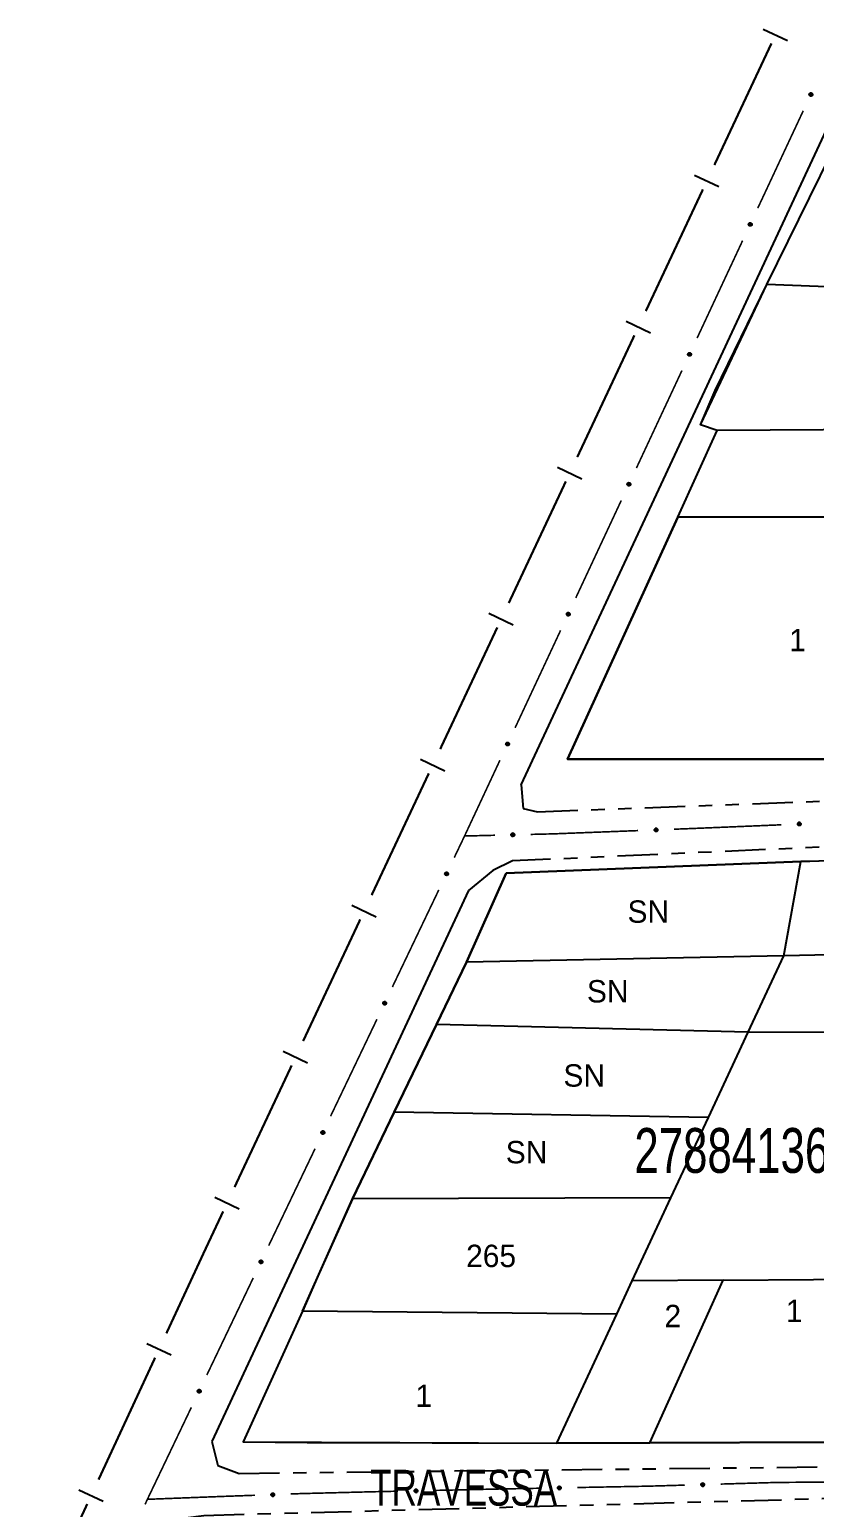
# Model space of a CAD drawing. Extents: x 203665 to 205970, y 4870865 to 4873745.
# Drawn here: x 203729.8 to 203817.4, y 4872391.9 to 4872556.8 of the extents above; entities that cross this region are included whole.
import ezdxf
from ezdxf.enums import TextEntityAlignment as Align

# ---------------------------------------------------------------- set-up
doc = ezdxf.new("R2010")
doc.units = 0
doc.header["$LTSCALE"] = 1.5
doc.header["$MEASUREMENT"] = 0
doc.linetypes.add('TRACO_25', pattern=[8, 3, -1, 1, -1, 1, -1])
for name, color, linetype in [('CD_MALHA_LOTES', 7, 'CONTINUOUS'), ('CD_TXT_QUADRA', 7, 'CONTINUOUS'), ('LM-LIM-SETORES-BAIRROS', 250, 'CONTINUOUS'), ('RU-QUADRA', 210, 'CONTINUOUS'), ('SV-EIXO-RUA-N-PAV', 6, 'CONTINUOUS'), ('SV-EIXO-RUA-PAV', 20, 'CONTINUOUS'), ('SV-RUA-NAO-PAV', 7, 'CONTINUOUS'), ('SV-RUA-PAVIM', 7, 'CONTINUOUS'), ('SV-TXT-RUA-N-PAV', 7, 'CONTINUOUS'), ('Th_NmrPort', 1, 'CONTINUOUS')]:
    doc.layers.add(name, color=color, linetype=linetype)
doc.styles.add('ARIAL', font='ARIAL.SHX')

msp = doc.modelspace()

# ---------------------------------------------------------------- linework, layer by layer
at = {"layer": 'CD_MALHA_LOTES', "linetype": 'Continuous', "flags": 128}
for points in [[(203812.045096, 4872528.389254), (203823.97413, 4872552.617411)], [(203806.511563, 4872512.077664), (203804.651938, 4872512.732752), (203806.259857, 4872516.558221), (203812.045096, 4872528.389254)], [(203842.628283, 4872527.168431), (203812.045096, 4872528.389254)], [(203802.108208, 4872502.419355), (203806.511563, 4872512.077664)], [(203830.150558, 4872512.236077), (203806.511563, 4872512.077664)], [(203802.108208, 4872502.419355), (203789.796271, 4872475.41438)], [(203831.754259, 4872502.404783), (203802.108208, 4872502.419355)], [(203789.796271, 4872475.41438), (203824.29497, 4872475.412036)], [(203782.94142, 4872462.683311), (203815.833509, 4872463.971364)], [(203813.93371, 4872453.470095), (203815.833509, 4872463.971364)], [(203815.833509, 4872463.971364), (203825.939068, 4872464.34059)], [(203778.535398, 4872452.752414), (203782.94142, 4872462.683311)], [(203813.93371, 4872453.470095), (203778.535398, 4872452.752414)], [(203809.95654, 4872444.932082), (203813.93371, 4872453.470095)], [(203826.093129, 4872453.719299), (203813.93371, 4872453.470095)], [(203775.17345, 4872445.787613), (203778.535398, 4872452.752414)], [(203770.446771, 4872435.995564), (203775.17345, 4872445.787613)], [(203809.95654, 4872444.932082), (203775.17345, 4872445.787613)], [(203805.531401, 4872435.432392), (203809.95654, 4872444.932082)], [(203839.807577, 4872444.882937), (203809.95654, 4872444.932082)], [(203765.786022, 4872426.340096), (203770.446771, 4872435.995564)], [(203805.531401, 4872435.432392), (203770.446771, 4872435.995564)], [(203801.342831, 4872426.440554), (203805.531401, 4872435.432392)], [(203760.2147, 4872413.805115), (203765.786022, 4872426.340096)], [(203801.342831, 4872426.440554), (203765.786022, 4872426.340096)], [(203797.028742, 4872417.179258), (203801.342831, 4872426.440554)], [(203795.302728, 4872413.473929), (203797.028742, 4872417.179258)], [(203807.157278, 4872417.255775), (203797.028742, 4872417.179258)], [(203798.986166, 4872399.115522), (203807.157278, 4872417.255775)], [(203807.157278, 4872417.255775), (203827.315856, 4872417.408065)], [(203760.2147, 4872413.805115), (203753.589475, 4872399.210725)], [(203795.302728, 4872413.473929), (203760.2147, 4872413.805115)], [(203788.595552, 4872399.07526), (203795.302728, 4872413.473929)], [(203753.589475, 4872399.210725), (203788.595552, 4872399.07526)], [(203798.986166, 4872399.115522), (203788.595552, 4872399.07526)], [(203819.034291, 4872399.193206), (203798.986166, 4872399.115522)]]:
    msp.add_lwpolyline(points, dxfattribs=at)
at = {"layer": 'LM-LIM-SETORES-BAIRROS'}
for points in [[(203814.340724, 4872555.552459), (203811.625085, 4872556.827335)], [(203806.691472, 4872539.258628), (203803.975834, 4872540.533503)], [(203799.042221, 4872522.964796), (203796.326582, 4872524.239672)], [(203791.392969, 4872506.670965), (203788.67733, 4872507.94584)], [(203783.743717, 4872490.377133), (203781.028079, 4872491.652008)], [(203776.094466, 4872474.083301), (203773.378827, 4872475.358177)], [(203768.445214, 4872457.78947), (203765.729575, 4872459.064345)], [(203760.795962, 4872441.495638), (203758.080324, 4872442.770513)], [(203753.146711, 4872425.201807), (203750.431072, 4872426.476682)], [(203745.550871, 4872408.890719), (203742.829356, 4872410.153001)], [(203737.977181, 4872392.561628), (203735.255666, 4872393.823909)]]:
    msp.add_lwpolyline(points, dxfattribs=at)
at = {"layer": 'LM-LIM-SETORES-BAIRROS', "const_width": 0.25}
for points in [[(203806.18357, 4872541.706491), (203812.557946, 4872555.284684)], [(203798.534318, 4872525.41266), (203804.908695, 4872538.990853)], [(203790.885067, 4872509.118828), (203797.259443, 4872522.697021)], [(203783.235815, 4872492.824996), (203789.610191, 4872506.403189)], [(203775.586563, 4872476.531165), (203781.96094, 4872490.109358)], [(203767.937312, 4872460.237333), (203774.311688, 4872473.815526)], [(203760.28806, 4872443.943502), (203766.662436, 4872457.521695)], [(203752.638808, 4872427.64967), (203759.013185, 4872441.227863)], [(203749.249239, 4872420.429477), (203751.363933, 4872424.934031)], [(203745.031635, 4872411.336203), (203749.239241, 4872420.40792)], [(203749.239241, 4872420.40792), (203749.249239, 4872420.429477)], [(203737.457945, 4872395.007112), (203743.769353, 4872408.614688)], [(203729.884255, 4872378.678021), (203736.195663, 4872392.285597)]]:
    msp.add_lwpolyline(points, dxfattribs=at)
at = {"layer": 'RU-QUADRA', "linetype": 'Continuous', "flags": 128}
msp.add_lwpolyline([(203824.29497, 4872475.412036), (203789.796271, 4872475.41438), (203802.108208, 4872502.419355), (203806.511563, 4872512.077664), (203804.651938, 4872512.732752), (203812.045096, 4872528.389254), (203823.97413, 4872552.617411)], dxfattribs=at)
msp.add_lwpolyline([(203782.94142, 4872462.683311), (203778.535398, 4872452.752414), (203775.17345, 4872445.787613), (203770.446771, 4872435.995564), (203765.786022, 4872426.340096), (203761.945509, 4872417.699281), (203760.2147, 4872413.805115), (203753.589475, 4872399.210725), (203760.750419, 4872399.142388), (203788.595552, 4872399.07526), (203798.986166, 4872399.115522), (203819.034291, 4872399.193206), (203827.315856, 4872417.408065), (203834.155207, 4872430.895296), (203839.807577, 4872444.882937), (203843.939283, 4872453.970405), (203848.758069, 4872464.569067), (203815.833509, 4872463.971364)], close=True, dxfattribs=at)
at = {"layer": 'SV-EIXO-RUA-N-PAV', "const_width": 0.18}
for points in [[(203813.665755, 4872468.083243), (203804.673612, 4872467.707264)], [(203778.688653, 4872466.842104), (203778.307598, 4872466.832926)], [(203781.687782, 4872466.914373), (203778.688653, 4872466.842104)], [(203788.239752, 4872467.072255), (203785.686621, 4872467.010733)], [(203788.685551, 4872467.089398), (203788.239752, 4872467.072255)], [(203797.678901, 4872467.435298), (203788.685551, 4872467.089398)], [(203803.796137, 4872467.670577), (203801.675946, 4872467.589031)], [(203804.673612, 4872467.707264), (203803.796137, 4872467.670577)], [(203768.09533, 4872393.65503), (203770.89459, 4872393.715665)], [(203774.893652, 4872393.802288), (203781.89201, 4872393.95388)], [(203781.89201, 4872393.95388), (203782.41799, 4872393.965268)], [(203782.41799, 4872393.965268), (203786.89108, 4872394.050202)], [(203790.89036, 4872394.126139), (203797.889098, 4872394.259028)], [(203797.889098, 4872394.259028), (203798.757197, 4872394.275506)], [(203798.757197, 4872394.275506), (203802.887207, 4872394.395218)], [(203806.885528, 4872394.511112), (203812.883009, 4872394.684954)], [(203812.883009, 4872394.684954), (203813.028151, 4872394.689157)], [(203813.028151, 4872394.689157), (203818.882725, 4872394.740294)], [(203742.909815, 4872392.809632), (203750.903903, 4872393.117122)], [(203750.903903, 4872393.117122), (203751.445884, 4872393.137967)], [(203751.445884, 4872393.137967), (203754.901246, 4872393.26286)], [(203758.898636, 4872393.407345), (203759.897983, 4872393.443467)], [(203759.897983, 4872393.443467), (203760.029138, 4872393.448205)], [(203760.029138, 4872393.448205), (203767.895312, 4872393.649905)], [(203767.895312, 4872393.649905), (203768.09533, 4872393.65503)]]:
    msp.add_lwpolyline(points, dxfattribs=at)
at = {"layer": 'SV-EIXO-RUA-N-PAV'}
for points in [[(203815.812163, 4872468.062812), (203815.779567, 4872468.026349), (203815.744097, 4872468.001675), (203815.70859, 4872467.989611), (203815.674434, 4872467.987132), (203815.639205, 4872467.988532), (203815.603998, 4872467.997779), (203815.567195, 4872468.016698), (203815.530388, 4872468.049139), (203815.507501, 4872468.087136), (203815.493811, 4872468.121314), (203815.489175, 4872468.156781), (203815.491108, 4872468.190982), (203815.501923, 4872468.227235), (203815.52146, 4872468.264344), (203815.554976, 4872468.300566), (203815.589916, 4872468.324516), (203815.624566, 4872468.335283), (203815.660252, 4872468.339718), (203815.696201, 4872468.337858), (203815.730709, 4872468.328581), (203815.768036, 4872468.308843), (203815.803349, 4872468.275289), (203815.827634, 4872468.240714), (203815.838885, 4872468.206224), (203815.84246, 4872468.170992), (203815.841486, 4872468.135641), (203815.833664, 4872468.099863), (203815.812163, 4872468.062812)], [(203783.833492, 4872466.855966), (203783.800257, 4872466.820085), (203783.764356, 4872466.796043), (203783.728641, 4872466.784609), (203783.694446, 4872466.782735), (203783.659247, 4872466.784757), (203783.624209, 4872466.794626), (203783.587747, 4872466.814194), (203783.55152, 4872466.84728), (203783.529308, 4872466.885676), (203783.516226, 4872466.920091), (203783.512218, 4872466.955635), (203783.514756, 4872466.989796), (203783.526211, 4872467.025853), (203783.546401, 4872467.06261), (203783.580553, 4872467.098233), (203783.615911, 4872467.121561), (203783.650747, 4872467.131713), (203783.686505, 4872467.135516), (203783.722416, 4872467.13302), (203783.756754, 4872467.123134), (203783.793726, 4872467.102739), (203783.828439, 4872467.068566), (203783.852109, 4872467.033566), (203783.862748, 4872466.998882), (203783.865699, 4872466.963593), (203783.8641, 4872466.928264), (203783.855646, 4872466.89263), (203783.833492, 4872466.855966)], [(203799.825229, 4872467.407688), (203799.792512, 4872467.371333), (203799.756959, 4872467.346779), (203799.721412, 4872467.334834), (203799.687248, 4872467.332469), (203799.652023, 4872467.333986), (203799.616847, 4872467.343351), (203799.580108, 4872467.362393), (203799.54341, 4872467.394957), (203799.52065, 4872467.43303), (203799.507074, 4872467.467254), (203799.502557, 4872467.502736), (203799.504605, 4872467.53693), (203799.515541, 4872467.573147), (203799.535201, 4872467.61019), (203799.568839, 4872467.6463), (203799.603858, 4872467.670133), (203799.638545, 4872467.680784), (203799.674245, 4872467.6851), (203799.710188, 4872467.68312), (203799.744664, 4872467.673728), (203799.781925, 4872467.653865), (203799.817125, 4872467.620193), (203799.841295, 4872467.585536), (203799.85243, 4872467.551009), (203799.855887, 4872467.515766), (203799.854795, 4872467.480418), (203799.846853, 4872467.444666), (203799.825229, 4872467.407688)], [(203772.74809, 4872393.86592), (203772.781412, 4872393.90172), (203772.817372, 4872393.925674), (203772.853115, 4872393.937021), (203772.887314, 4872393.938812), (203772.922508, 4872393.936703), (203772.957522, 4872393.926749), (203772.993936, 4872393.907093), (203773.030083, 4872393.873918), (203773.052201, 4872393.835468), (203773.0652, 4872393.801022), (203773.069121, 4872393.765468), (203773.0665, 4872393.731314), (203773.054957, 4872393.695285), (203773.034677, 4872393.658577), (203773.000439, 4872393.623038), (203772.965024, 4872393.599795), (203772.930164, 4872393.589728), (203772.894396, 4872393.586012), (203772.858491, 4872393.588596), (203772.824178, 4872393.598565), (203772.787255, 4872393.61905), (203772.752625, 4872393.653308), (203772.729041, 4872393.688366), (203772.718486, 4872393.723075), (203772.715621, 4872393.758371), (203772.717307, 4872393.793696), (203772.725848, 4872393.829309), (203772.74809, 4872393.86592)], [(203788.744976, 4872394.195503), (203788.778394, 4872394.231214), (203788.814417, 4872394.255072), (203788.85019, 4872394.266323), (203788.884394, 4872394.268023), (203788.919582, 4872394.265821), (203788.954569, 4872394.255773), (203788.990931, 4872394.23602), (203789.026989, 4872394.202748), (203789.049004, 4872394.164239), (203789.061911, 4872394.129758), (203789.065737, 4872394.094194), (203789.063024, 4872394.060047), (203789.051386, 4872394.024049), (203789.031008, 4872393.987396), (203788.996675, 4872393.951948), (203788.961198, 4872393.9288), (203788.926311, 4872393.918826), (203788.890533, 4872393.915206), (203788.854636, 4872393.917885), (203788.820349, 4872393.927946), (203788.783481, 4872393.94853), (203788.748943, 4872393.98288), (203788.725452, 4872394.018001), (203788.71499, 4872394.052738), (203788.71222, 4872394.088042), (203788.714, 4872394.123362), (203788.722635, 4872394.158953), (203788.744976, 4872394.195503)], [(203804.739558, 4872394.559036), (203804.772617, 4872394.595079), (203804.808401, 4872394.619296), (203804.844059, 4872394.630904), (203804.878245, 4872394.632946), (203804.913453, 4872394.631095), (203804.948539, 4872394.621397), (203804.985096, 4872394.602008), (203805.021485, 4872394.569099), (203805.043883, 4872394.530812), (203805.057134, 4872394.496461), (203805.061315, 4872394.460938), (203805.058944, 4872394.426764), (203805.047666, 4872394.390653), (203805.027655, 4872394.353797), (203804.993678, 4872394.318008), (203804.958434, 4872394.294507), (203804.923649, 4872394.284185), (203804.887909, 4872394.280207), (203804.851986, 4872394.282528), (203804.8176, 4872394.292245), (203804.780529, 4872394.31246), (203804.745649, 4872394.346464), (203804.721809, 4872394.381347), (203804.711001, 4872394.415979), (203804.707877, 4872394.451253), (203804.709304, 4872394.486589), (203804.717584, 4872394.522264), (203804.739558, 4872394.559036)], [(203756.752378, 4872393.439922), (203756.785179, 4872393.4762), (203756.820788, 4872393.500672), (203756.856363, 4872393.512535), (203756.890532, 4872393.514821), (203756.925753, 4872393.513222), (203756.960907, 4872393.503776), (203756.997602, 4872393.484649), (203757.034225, 4872393.452), (203757.056897, 4872393.413874), (203757.070393, 4872393.379619), (203757.074828, 4872393.344126), (203757.072702, 4872393.309937), (203757.061682, 4872393.273746), (203757.041936, 4872393.236748), (203757.008215, 4872393.200717), (203756.97314, 4872393.176964), (203756.938429, 4872393.166394), (203756.902719, 4872393.162161), (203756.866781, 4872393.164224), (203756.832326, 4872393.173696), (203756.795111, 4872393.193645), (203756.759989, 4872393.227398), (203756.7359, 4872393.26211), (203756.724844, 4872393.296664), (203756.721469, 4872393.331915), (203756.722643, 4872393.36726), (203756.730667, 4872393.402993), (203756.752378, 4872393.439922)]]:
    msp.add_lwpolyline(points, close=True, dxfattribs=at)
for points in [[(203815.838885, 4872468.206224), (203815.489175, 4872468.156781)], [(203815.827634, 4872468.240714), (203815.491108, 4872468.190982)], [(203815.82976, 4872468.224092), (203815.493136, 4872468.174509)], [(203815.838059, 4872468.188931), (203815.493141, 4872468.141732)], [(203815.84246, 4872468.170992), (203815.493811, 4872468.121314)], [(203815.813281, 4872468.258912), (203815.501197, 4872468.210354)], [(203815.803349, 4872468.275289), (203815.501923, 4872468.227235)], [(203815.838234, 4872468.152064), (203815.5057, 4872468.102651)], [(203815.841486, 4872468.135641), (203815.507501, 4872468.087136)], [(203815.78192, 4872468.290378), (203815.514712, 4872468.246428)], [(203815.768036, 4872468.308843), (203815.52146, 4872468.264344)], [(203815.832843, 4872468.117695), (203815.523542, 4872468.067889)], [(203815.833664, 4872468.099863), (203815.530388, 4872468.049139)], [(203815.74397, 4872468.316105), (203815.54595, 4872468.283243)], [(203815.821998, 4872468.083099), (203815.552234, 4872468.034945)], [(203815.730709, 4872468.328581), (203815.554976, 4872468.300566)], [(203815.812163, 4872468.062812), (203815.567195, 4872468.016698)], [(203815.709145, 4872468.332403), (203815.578836, 4872468.313298)], [(203815.696201, 4872468.337858), (203815.589916, 4872468.324516)], [(203815.793601, 4872468.043672), (203815.592968, 4872468.007969)], [(203815.779567, 4872468.026349), (203815.603998, 4872467.997779)], [(203815.759408, 4872468.012196), (203815.630405, 4872467.994511)], [(203783.862748, 4872466.998882), (203783.512218, 4872466.955635)], [(203783.852109, 4872467.033566), (203783.514756, 4872466.989796)], [(203783.861616, 4872466.981606), (203783.515917, 4872466.940518)], [(203783.865699, 4872466.963593), (203783.516226, 4872466.920091)], [(203783.853941, 4872467.016909), (203783.516492, 4872466.97329)], [(203783.838081, 4872467.052015), (203783.525186, 4872467.008987)], [(203783.828439, 4872467.068566), (203783.526211, 4872467.025853)], [(203783.861139, 4872466.944742), (203783.527783, 4872466.901221)], [(203783.8641, 4872466.928264), (203783.529308, 4872466.885676)], [(203783.807281, 4872467.084031), (203783.539337, 4872467.044816)], [(203783.85514, 4872466.910474), (203783.545007, 4872466.866148)], [(203783.793726, 4872467.102739), (203783.546401, 4872467.06261)], [(203783.855646, 4872466.89263), (203783.55152, 4872466.84728)], [(203783.769792, 4872467.110426), (203783.571221, 4872467.081072)], [(203783.843685, 4872466.876075), (203783.573111, 4872466.832702)], [(203783.756754, 4872467.123134), (203783.580553, 4872467.098233)], [(203783.833492, 4872466.855966), (203783.587747, 4872466.814194)], [(203783.735262, 4872467.127337), (203783.604634, 4872467.110541)], [(203783.814595, 4872466.837157), (203783.613361, 4872466.805009)], [(203783.722416, 4872467.13302), (203783.615911, 4872467.121561)], [(203783.800257, 4872466.820085), (203783.624209, 4872466.794626)], [(203783.779851, 4872466.806291), (203783.650554, 4872466.790891)], [(203783.764356, 4872466.796043), (203783.659247, 4872466.784757)], [(203799.85243, 4872467.551009), (203799.502557, 4872467.502736)], [(203799.841295, 4872467.585536), (203799.504605, 4872467.53693)], [(203799.851546, 4872467.533719), (203799.506472, 4872467.487674)], [(203799.843365, 4872467.568908), (203799.506577, 4872467.520451)], [(203799.855887, 4872467.515766), (203799.507074, 4872467.467254)], [(203799.827003, 4872467.603782), (203799.514758, 4872467.556269)], [(203799.817125, 4872467.620193), (203799.515541, 4872467.573147)], [(203799.851599, 4872467.496851), (203799.518901, 4872467.448551)], [(203799.854795, 4872467.480418), (203799.52065, 4872467.43303)], [(203799.795747, 4872467.635353), (203799.528393, 4872467.592297)], [(203799.781925, 4872467.653865), (203799.535201, 4872467.61019)], [(203799.846092, 4872467.462501), (203799.536627, 4872467.413729)], [(203799.846853, 4872467.444666), (203799.54341, 4872467.394957)], [(203799.757883, 4872467.661207), (203799.559754, 4872467.629007)], [(203799.835132, 4872467.427941), (203799.565208, 4872467.38069)], [(203799.744664, 4872467.673728), (203799.568839, 4872467.6463)], [(203799.825229, 4872467.407688), (203799.580108, 4872467.362393)], [(203799.723114, 4872467.677622), (203799.592741, 4872467.658952)], [(203799.710188, 4872467.68312), (203799.603858, 4872467.670133)], [(203799.806603, 4872467.388609), (203799.605852, 4872467.353577)], [(203799.792512, 4872467.371333), (203799.616847, 4872467.343351)], [(203799.772305, 4872467.357248), (203799.643243, 4872467.339995)], [(203799.756959, 4872467.346779), (203799.652023, 4872467.333986)], [(203815.744097, 4872468.001675), (203815.639205, 4872467.988532)], [(203772.715621, 4872393.758371), (203773.0652, 4872393.801022)], [(203772.717307, 4872393.793696), (203773.052201, 4872393.835468)], [(203772.720227, 4872393.777211), (203773.053688, 4872393.81992)], [(203772.725848, 4872393.829309), (203773.030083, 4872393.873918)], [(203772.726309, 4872393.811464), (203773.036549, 4872393.855035)], [(203772.737848, 4872393.845835), (203773.008527, 4872393.888549)], [(203772.74809, 4872393.86592), (203772.993936, 4872393.907093)], [(203772.767033, 4872393.884683), (203772.968344, 4872393.91634)], [(203772.781412, 4872393.90172), (203772.957522, 4872393.926749)], [(203772.801852, 4872393.915463), (203772.931186, 4872393.930548)], [(203772.817372, 4872393.925674), (203772.922508, 4872393.936703)], [(203788.71222, 4872394.088042), (203789.061911, 4872394.129758)], [(203788.714, 4872394.123362), (203789.049004, 4872394.164239)], [(203788.71499, 4872394.052738), (203789.065737, 4872394.094194)], [(203788.716211, 4872394.070008), (203789.062115, 4872394.10933)], [(203788.716876, 4872394.106869), (203789.05045, 4872394.148687)], [(203788.722635, 4872394.158953), (203789.026989, 4872394.202748)], [(203788.723049, 4872394.141106), (203789.033405, 4872394.183847)], [(203788.723706, 4872394.034666), (203789.061373, 4872394.076562)], [(203788.725452, 4872394.018001), (203789.063024, 4872394.060047)], [(203788.73468, 4872394.175446), (203789.005472, 4872394.217436)], [(203788.739386, 4872393.99948), (203789.052496, 4872394.040909)], [(203788.744976, 4872394.195503), (203788.990931, 4872394.23602)], [(203788.748943, 4872393.98288), (203789.051386, 4872394.024049)], [(203788.763969, 4872394.214215), (203788.965364, 4872394.245335)], [(203788.770022, 4872393.967307), (203789.038163, 4872394.005153)], [(203788.778394, 4872394.231214), (203788.954569, 4872394.255773)], [(203788.783481, 4872393.94853), (203789.031008, 4872393.987396)], [(203788.79887, 4872394.244903), (203788.928243, 4872394.259643)], [(203788.807376, 4872393.940721), (203789.006094, 4872393.96906)], [(203788.814417, 4872394.255072), (203788.919582, 4872394.265821)], [(203788.820349, 4872393.927946), (203788.996675, 4872393.951948)], [(203788.841819, 4872393.923633), (203788.972531, 4872393.939763)], [(203788.854636, 4872393.917885), (203788.961198, 4872393.9288)], [(203804.707877, 4872394.451253), (203805.057134, 4872394.496461)], [(203804.709304, 4872394.486589), (203805.043883, 4872394.530812)], [(203804.711001, 4872394.415979), (203805.061315, 4872394.460938)], [(203804.712048, 4872394.43326), (203805.057543, 4872394.476037)], [(203804.712345, 4872394.470126), (203805.045485, 4872394.515275)], [(203804.717584, 4872394.522264), (203805.021485, 4872394.569099)], [(203804.718176, 4872394.504422), (203805.028089, 4872394.550263)], [(203804.719896, 4872394.397995), (203805.057128, 4872394.443262)], [(203804.721809, 4872394.381347), (203805.058944, 4872394.426764)], [(203804.729463, 4872394.538877), (203804.999822, 4872394.583571)], [(203804.735927, 4872394.362967), (203805.048608, 4872394.407523)], [(203804.739558, 4872394.559036), (203804.985096, 4872394.602008)], [(203804.745649, 4872394.346464), (203805.047666, 4872394.390653)], [(203804.758363, 4872394.577937), (203804.959437, 4872394.611068)], [(203804.766883, 4872394.331102), (203805.034632, 4872394.371625)], [(203804.772617, 4872394.595079), (203804.948539, 4872394.621397)], [(203804.780529, 4872394.31246), (203805.027655, 4872394.353797)], [(203804.792956, 4872394.608972), (203804.922176, 4872394.625004)], [(203804.8045, 4872394.30489), (203805.002925, 4872394.335214)], [(203804.808401, 4872394.619296), (203804.913453, 4872394.631095)], [(203804.8176, 4872394.292245), (203804.993678, 4872394.318008)], [(203804.839113, 4872394.288148), (203804.969657, 4872394.305582)], [(203804.851986, 4872394.282528), (203804.958434, 4872394.294507)], [(203756.721469, 4872393.331915), (203757.070393, 4872393.379619)], [(203756.722643, 4872393.36726), (203757.056897, 4872393.413874)], [(203756.724844, 4872393.296664), (203757.074828, 4872393.344126)], [(203756.725769, 4872393.313952), (203757.070948, 4872393.359198)], [(203756.725801, 4872393.350819), (203757.05861, 4872393.398349)], [(203756.730667, 4872393.402993), (203757.034225, 4872393.452)], [(203756.731387, 4872393.385156), (203757.040965, 4872393.433212)], [(203756.733868, 4872393.278744), (203757.070767, 4872393.326422)], [(203756.7359, 4872393.26211), (203757.072702, 4872393.309937)], [(203756.742428, 4872393.419691), (203757.01246, 4872393.466317)], [(203756.75015, 4872393.243831), (203757.062503, 4872393.290622)], [(203756.752378, 4872393.439922), (203756.997602, 4872393.484649)], [(203756.759989, 4872393.227398), (203757.061682, 4872393.273746)], [(203756.771048, 4872393.458957), (203756.971879, 4872393.493524)], [(203756.781332, 4872393.212189), (203757.048785, 4872393.254626)], [(203756.785179, 4872393.4762), (203756.960907, 4872393.503776)], [(203756.795111, 4872393.193645), (203757.041936, 4872393.236748)], [(203756.805418, 4872393.490238), (203756.934519, 4872393.507193)], [(203756.819136, 4872393.186247), (203757.017339, 4872393.217988)], [(203756.820788, 4872393.500672), (203756.925753, 4872393.513222)], [(203756.832326, 4872393.173696), (203757.008215, 4872393.200717)], [(203756.853868, 4872393.169752), (203756.984284, 4872393.18812)], [(203756.866781, 4872393.164224), (203756.97314, 4872393.176964)], [(203772.718486, 4872393.723075), (203773.069121, 4872393.765468)], [(203772.719661, 4872393.740348), (203773.065459, 4872393.780595)], [(203772.72725, 4872393.705027), (203773.064804, 4872393.747824)], [(203772.729041, 4872393.688366), (203773.0665, 4872393.731314)], [(203772.743024, 4872393.669882), (203773.056023, 4872393.712148)], [(203772.752625, 4872393.653308), (203773.054957, 4872393.695285)], [(203772.773746, 4872393.637792), (203773.041785, 4872393.676354)], [(203772.787255, 4872393.61905), (203773.034677, 4872393.658577)], [(203772.81117, 4872393.611305), (203773.009812, 4872393.640175)], [(203772.824178, 4872393.598565), (203773.000439, 4872393.623038)], [(203772.84566, 4872393.59431), (203772.976328, 4872393.610788)], [(203772.858491, 4872393.588596), (203772.965024, 4872393.599795)]]:
    msp.add_lwpolyline(points, dxfattribs=at)
at = {"layer": 'SV-EIXO-RUA-PAV'}
for points in [[(203817.112602, 4872549.663328), (203817.129952, 4872549.6176), (203817.135514, 4872549.574752), (203817.129866, 4872549.537679), (203817.116333, 4872549.50622), (203817.098863, 4872549.475596), (203817.074438, 4872549.448606), (203817.040693, 4872549.424655), (203816.994944, 4872549.406928), (203816.950676, 4872549.404116), (203816.914034, 4872549.407709), (203816.880418, 4872549.419932), (203816.850952, 4872549.437401), (203816.823756, 4872549.4637), (203816.799818, 4872549.498134), (203816.783106, 4872549.544567), (203816.777942, 4872549.586612), (203816.784346, 4872549.622327), (203816.796848, 4872549.656044), (203816.815058, 4872549.687096), (203816.839187, 4872549.713451), (203816.873901, 4872549.737491), (203816.919949, 4872549.753378), (203816.961825, 4872549.759007), (203816.99762, 4872549.753106), (203817.030538, 4872549.74005), (203817.061467, 4872549.722902), (203817.08962, 4872549.699478), (203817.112602, 4872549.663328)], [(203810.342221, 4872535.166365), (203810.359571, 4872535.120637), (203810.365132, 4872535.077789), (203810.359484, 4872535.040716), (203810.345951, 4872535.009257), (203810.328481, 4872534.978633), (203810.304056, 4872534.951643), (203810.270311, 4872534.927692), (203810.224563, 4872534.909965), (203810.180294, 4872534.907153), (203810.143652, 4872534.910746), (203810.110036, 4872534.922969), (203810.080571, 4872534.940438), (203810.053374, 4872534.966737), (203810.029436, 4872535.001171), (203810.012724, 4872535.047604), (203810.007561, 4872535.089649), (203810.013965, 4872535.125364), (203810.026467, 4872535.159081), (203810.044677, 4872535.190133), (203810.068806, 4872535.216488), (203810.103519, 4872535.240528), (203810.149567, 4872535.256415), (203810.191443, 4872535.262044), (203810.227239, 4872535.256143), (203810.260157, 4872535.243087), (203810.291086, 4872535.225939), (203810.319239, 4872535.202515), (203810.342221, 4872535.166365)], [(203803.571839, 4872520.669402), (203803.58919, 4872520.623674), (203803.594751, 4872520.580826), (203803.589103, 4872520.543753), (203803.57557, 4872520.512295), (203803.5581, 4872520.48167), (203803.533675, 4872520.45468), (203803.49993, 4872520.430729), (203803.454181, 4872520.413002), (203803.409913, 4872520.41019), (203803.373271, 4872520.413783), (203803.339655, 4872520.426006), (203803.310189, 4872520.443475), (203803.282993, 4872520.469774), (203803.259055, 4872520.504208), (203803.242343, 4872520.550641), (203803.237179, 4872520.592686), (203803.243584, 4872520.628401), (203803.256085, 4872520.662118), (203803.274295, 4872520.69317), (203803.298424, 4872520.719526), (203803.333138, 4872520.743565), (203803.379186, 4872520.759452), (203803.421062, 4872520.765081), (203803.456857, 4872520.75918), (203803.489775, 4872520.746124), (203803.520704, 4872520.728976), (203803.548857, 4872520.705552), (203803.571839, 4872520.669402)], [(203796.801458, 4872506.172439), (203796.818808, 4872506.126711), (203796.824369, 4872506.083863), (203796.818721, 4872506.04679), (203796.805188, 4872506.015332), (203796.787719, 4872505.984707), (203796.763293, 4872505.957717), (203796.729549, 4872505.933766), (203796.6838, 4872505.91604), (203796.639531, 4872505.913227), (203796.602889, 4872505.91682), (203796.569274, 4872505.929043), (203796.539808, 4872505.946512), (203796.512611, 4872505.972811), (203796.488673, 4872506.007245), (203796.471962, 4872506.053678), (203796.466798, 4872506.095723), (203796.473202, 4872506.131438), (203796.485704, 4872506.165155), (203796.503914, 4872506.196207), (203796.528043, 4872506.222563), (203796.562756, 4872506.246602), (203796.608805, 4872506.262489), (203796.65068, 4872506.268118), (203796.686476, 4872506.262217), (203796.719394, 4872506.249161), (203796.750323, 4872506.232013), (203796.778476, 4872506.20859), (203796.801458, 4872506.172439)], [(203790.031076, 4872491.675476), (203790.048427, 4872491.629748), (203790.053988, 4872491.5869), (203790.04834, 4872491.549827), (203790.034807, 4872491.518369), (203790.017337, 4872491.487744), (203789.992912, 4872491.460754), (203789.959167, 4872491.436803), (203789.913418, 4872491.419077), (203789.86915, 4872491.416265), (203789.832508, 4872491.419857), (203789.798892, 4872491.43208), (203789.769426, 4872491.449549), (203789.74223, 4872491.475848), (203789.718292, 4872491.510282), (203789.70158, 4872491.556715), (203789.696416, 4872491.59876), (203789.702821, 4872491.634475), (203789.715322, 4872491.668193), (203789.733532, 4872491.699244), (203789.757662, 4872491.7256), (203789.792375, 4872491.749639), (203789.838423, 4872491.765526), (203789.880299, 4872491.771155), (203789.916094, 4872491.765254), (203789.949012, 4872491.752198), (203789.979941, 4872491.73505), (203790.008094, 4872491.711627), (203790.031076, 4872491.675476)], [(203783.260695, 4872477.178513), (203783.278045, 4872477.132785), (203783.283606, 4872477.089937), (203783.277959, 4872477.052864), (203783.264425, 4872477.021406), (203783.246956, 4872476.990781), (203783.22253, 4872476.963791), (203783.188786, 4872476.93984), (203783.143037, 4872476.922114), (203783.098768, 4872476.919302), (203783.062127, 4872476.922894), (203783.028511, 4872476.935117), (203782.999045, 4872476.952586), (203782.971848, 4872476.978885), (203782.94791, 4872477.013319), (203782.931199, 4872477.059752), (203782.926035, 4872477.101797), (203782.932439, 4872477.137512), (203782.944941, 4872477.17123), (203782.963151, 4872477.202281), (203782.98728, 4872477.228637), (203783.021993, 4872477.252676), (203783.068042, 4872477.268563), (203783.109917, 4872477.274192), (203783.145713, 4872477.268291), (203783.178631, 4872477.255235), (203783.20956, 4872477.238087), (203783.237713, 4872477.214664), (203783.260695, 4872477.178513)], [(203776.452461, 4872462.698327), (203776.469393, 4872462.652443), (203776.474562, 4872462.609545), (203776.468576, 4872462.572526), (203776.454756, 4872462.541192), (203776.437007, 4872462.510728), (203776.412336, 4872462.483963), (203776.378374, 4872462.460321), (203776.332465, 4872462.443013), (203776.288173, 4872462.440605), (203776.251565, 4872462.444533), (203776.218063, 4872462.457062), (203776.188758, 4872462.4748), (203776.161802, 4872462.501346), (203776.13818, 4872462.535997), (203776.121893, 4872462.582582), (203776.117114, 4872462.624672), (203776.123844, 4872462.660327), (203776.136654, 4872462.693928), (203776.155147, 4872462.724812), (203776.179515, 4872462.750946), (203776.214447, 4872462.774667), (203776.260638, 4872462.790133), (203776.302564, 4872462.79538), (203776.338304, 4872462.789152), (203776.371101, 4872462.775796), (203776.401872, 4872462.758365), (203776.42981, 4872462.734686), (203776.452461, 4872462.698327)], [(203769.549913, 4872448.263825), (203769.566844, 4872448.217941), (203769.572014, 4872448.175044), (203769.566028, 4872448.138024), (203769.552208, 4872448.10669), (203769.534459, 4872448.076227), (203769.509788, 4872448.049461), (203769.475826, 4872448.02582), (203769.429917, 4872448.008512), (203769.385625, 4872448.006104), (203769.349017, 4872448.010031), (203769.315514, 4872448.022561), (203769.286209, 4872448.040299), (203769.259254, 4872448.066845), (203769.235632, 4872448.101496), (203769.219345, 4872448.14808), (203769.214566, 4872448.19017), (203769.221296, 4872448.225825), (203769.234105, 4872448.259427), (203769.252598, 4872448.290311), (203769.276967, 4872448.316445), (203769.311899, 4872448.340166), (203769.35809, 4872448.355632), (203769.400016, 4872448.360878), (203769.435756, 4872448.35465), (203769.468553, 4872448.341294), (203769.499324, 4872448.323864), (203769.527262, 4872448.300184), (203769.549913, 4872448.263825)], [(203762.647364, 4872433.829324), (203762.664296, 4872433.78344), (203762.669466, 4872433.740542), (203762.663479, 4872433.703523), (203762.64966, 4872433.672189), (203762.631911, 4872433.641725), (203762.60724, 4872433.61496), (203762.573278, 4872433.591318), (203762.527369, 4872433.57401), (203762.483077, 4872433.571603), (203762.446469, 4872433.57553), (203762.412966, 4872433.588059), (203762.383661, 4872433.605797), (203762.356706, 4872433.632343), (203762.333084, 4872433.666995), (203762.316797, 4872433.713579), (203762.312017, 4872433.755669), (203762.318748, 4872433.791324), (203762.331557, 4872433.824926), (203762.35005, 4872433.855809), (203762.374419, 4872433.881944), (203762.40935, 4872433.905665), (203762.455542, 4872433.921131), (203762.497467, 4872433.926377), (203762.533208, 4872433.920149), (203762.566005, 4872433.906793), (203762.596776, 4872433.889363), (203762.624714, 4872433.865683), (203762.647364, 4872433.829324)], [(203755.744816, 4872419.394823), (203755.761748, 4872419.348939), (203755.766918, 4872419.306041), (203755.760931, 4872419.269022), (203755.747111, 4872419.237688), (203755.729363, 4872419.207224), (203755.704692, 4872419.180459), (203755.670729, 4872419.156817), (203755.624821, 4872419.139509), (203755.580528, 4872419.137101), (203755.543921, 4872419.141029), (203755.510418, 4872419.153558), (203755.481113, 4872419.171296), (203755.454158, 4872419.197842), (203755.430536, 4872419.232493), (203755.414249, 4872419.279077), (203755.409469, 4872419.321168), (203755.4162, 4872419.356823), (203755.429009, 4872419.390424), (203755.447502, 4872419.421308), (203755.471871, 4872419.447442), (203755.506802, 4872419.471163), (203755.552994, 4872419.486629), (203755.594919, 4872419.491876), (203755.630659, 4872419.485648), (203755.663457, 4872419.472292), (203755.694228, 4872419.454861), (203755.722166, 4872419.431182), (203755.744816, 4872419.394823)], [(203748.842268, 4872404.960321), (203748.8592, 4872404.914437), (203748.864369, 4872404.87154), (203748.858383, 4872404.83452), (203748.844563, 4872404.803186), (203748.826814, 4872404.772723), (203748.802144, 4872404.745957), (203748.768181, 4872404.722316), (203748.722273, 4872404.705008), (203748.67798, 4872404.7026), (203748.641373, 4872404.706527), (203748.60787, 4872404.719057), (203748.578565, 4872404.736795), (203748.55161, 4872404.763341), (203748.527987, 4872404.797992), (203748.511701, 4872404.844576), (203748.506921, 4872404.886666), (203748.513652, 4872404.922321), (203748.526461, 4872404.955923), (203748.544954, 4872404.986807), (203748.569323, 4872405.012941), (203748.604254, 4872405.036662), (203748.650446, 4872405.052128), (203748.692371, 4872405.057374), (203748.728111, 4872405.051146), (203748.760908, 4872405.03779), (203748.79168, 4872405.02036), (203748.819618, 4872404.99668), (203748.842268, 4872404.960321)]]:
    msp.add_lwpolyline(points, close=True, dxfattribs=at)
for points in [[(203816.815058, 4872549.687096), (203816.777942, 4872549.586612)], [(203816.825862, 4872549.696072), (203816.782796, 4872549.57161)], [(203816.839187, 4872549.713451), (203816.783106, 4872549.544567)], [(203816.85637, 4872549.719475), (203816.794324, 4872549.528576)], [(203816.873901, 4872549.737491), (203816.799818, 4872549.498134)], [(203816.896686, 4872549.741308), (203816.812611, 4872549.483892)], [(203816.919949, 4872549.753378), (203816.823756, 4872549.4637)], [(203816.939061, 4872549.75465), (203816.838405, 4872549.45528)], [(203816.961825, 4872549.759007), (203816.850952, 4872549.437401)], [(203816.977557, 4872549.753237), (203816.866508, 4872549.431613)], [(203816.99762, 4872549.753106), (203816.880418, 4872549.419932)], [(203817.012589, 4872549.744407), (203816.895602, 4872549.416519)], [(203817.030538, 4872549.74005), (203816.914034, 4872549.407709)], [(203817.045393, 4872549.727581), (203816.936075, 4872549.409665)], [(203817.061467, 4872549.722902), (203816.950676, 4872549.404116)], [(203817.073414, 4872549.706964), (203816.975149, 4872549.409489)], [(203817.08962, 4872549.699478), (203816.994944, 4872549.406928)], [(203817.099126, 4872549.681402), (203817.017605, 4872549.419781)], [(203817.112602, 4872549.663328), (203817.040693, 4872549.424655)], [(203817.121041, 4872549.638036), (203817.060313, 4872549.44351)], [(203817.129952, 4872549.6176), (203817.074438, 4872549.448606)], [(203817.133228, 4872549.593188), (203817.089502, 4872549.470539)], [(203817.135514, 4872549.574752), (203817.098863, 4872549.475596)], [(203810.044677, 4872535.190133), (203810.007561, 4872535.089649)], [(203810.055481, 4872535.19911), (203810.012414, 4872535.074647)], [(203810.068806, 4872535.216488), (203810.012724, 4872535.047604)], [(203810.085988, 4872535.222512), (203810.023942, 4872535.031613)], [(203810.103519, 4872535.240528), (203810.029436, 4872535.001171)], [(203810.126305, 4872535.244345), (203810.04223, 4872534.986929)], [(203810.149567, 4872535.256415), (203810.053374, 4872534.966737)], [(203810.168679, 4872535.257687), (203810.068023, 4872534.958317)], [(203810.191443, 4872535.262044), (203810.080571, 4872534.940438)], [(203810.207176, 4872535.256274), (203810.096126, 4872534.93465)], [(203810.227239, 4872535.256143), (203810.110036, 4872534.922969)], [(203810.242207, 4872535.247444), (203810.125221, 4872534.919556)], [(203810.260157, 4872535.243087), (203810.143652, 4872534.910746)], [(203810.275011, 4872535.230618), (203810.165694, 4872534.912702)], [(203810.291086, 4872535.225939), (203810.180294, 4872534.907153)], [(203810.303033, 4872535.210001), (203810.204768, 4872534.912526)], [(203810.319239, 4872535.202515), (203810.224563, 4872534.909965)], [(203810.328745, 4872535.184439), (203810.247224, 4872534.922818)], [(203810.342221, 4872535.166365), (203810.270311, 4872534.927692)], [(203810.350659, 4872535.141073), (203810.289932, 4872534.946547)], [(203810.359571, 4872535.120637), (203810.304056, 4872534.951643)], [(203810.362847, 4872535.096225), (203810.319121, 4872534.973576)], [(203810.365132, 4872535.077789), (203810.328481, 4872534.978633)], [(203803.274295, 4872520.69317), (203803.237179, 4872520.592686)], [(203803.285099, 4872520.702147), (203803.242033, 4872520.577684)], [(203803.298424, 4872520.719526), (203803.242343, 4872520.550641)], [(203803.315607, 4872520.725549), (203803.253561, 4872520.53465)], [(203803.333138, 4872520.743565), (203803.259055, 4872520.504208)], [(203803.355923, 4872520.747382), (203803.271848, 4872520.489966)], [(203803.379186, 4872520.759452), (203803.282993, 4872520.469774)], [(203803.398298, 4872520.760724), (203803.297642, 4872520.461354)], [(203803.421062, 4872520.765081), (203803.310189, 4872520.443475)], [(203803.436794, 4872520.759312), (203803.325745, 4872520.437687)], [(203803.456857, 4872520.75918), (203803.339655, 4872520.426006)], [(203803.471826, 4872520.750481), (203803.354839, 4872520.422593)], [(203803.489775, 4872520.746124), (203803.373271, 4872520.413783)], [(203803.50463, 4872520.733655), (203803.395312, 4872520.415739)], [(203803.520704, 4872520.728976), (203803.409913, 4872520.41019)], [(203803.532651, 4872520.713038), (203803.434386, 4872520.415563)], [(203803.548857, 4872520.705552), (203803.454181, 4872520.413002)], [(203803.558363, 4872520.687476), (203803.476842, 4872520.425855)], [(203803.571839, 4872520.669402), (203803.49993, 4872520.430729)], [(203803.580278, 4872520.64411), (203803.51955, 4872520.449584)], [(203803.58919, 4872520.623674), (203803.533675, 4872520.45468)], [(203803.592465, 4872520.599262), (203803.54874, 4872520.476613)], [(203803.594751, 4872520.580826), (203803.5581, 4872520.48167)], [(203796.503914, 4872506.196207), (203796.466798, 4872506.095723)], [(203796.514718, 4872506.205184), (203796.471651, 4872506.080721)], [(203796.528043, 4872506.222563), (203796.471962, 4872506.053678)], [(203796.545225, 4872506.228586), (203796.483179, 4872506.037687)], [(203796.562756, 4872506.246602), (203796.488673, 4872506.007245)], [(203796.585542, 4872506.250419), (203796.501467, 4872505.993003)], [(203796.608805, 4872506.262489), (203796.512611, 4872505.972811)], [(203796.627916, 4872506.263761), (203796.52726, 4872505.964391)], [(203796.65068, 4872506.268118), (203796.539808, 4872505.946512)], [(203796.666413, 4872506.262349), (203796.555363, 4872505.940724)], [(203796.686476, 4872506.262217), (203796.569274, 4872505.929043)], [(203796.701444, 4872506.253518), (203796.584458, 4872505.92563)], [(203796.719394, 4872506.249161), (203796.602889, 4872505.91682)], [(203796.734248, 4872506.236692), (203796.624931, 4872505.918776)], [(203796.750323, 4872506.232013), (203796.639531, 4872505.913227)], [(203796.76227, 4872506.216075), (203796.664005, 4872505.9186)], [(203796.778476, 4872506.20859), (203796.6838, 4872505.91604)], [(203796.787982, 4872506.190513), (203796.706461, 4872505.928892)], [(203796.801458, 4872506.172439), (203796.729549, 4872505.933766)], [(203796.809896, 4872506.147147), (203796.749169, 4872505.952621)], [(203796.818808, 4872506.126711), (203796.763293, 4872505.957717)], [(203796.822084, 4872506.102299), (203796.778358, 4872505.97965)], [(203796.824369, 4872506.083863), (203796.787719, 4872505.984707)], [(203789.733532, 4872491.699244), (203789.696416, 4872491.59876)], [(203789.744336, 4872491.708221), (203789.70127, 4872491.583758)], [(203789.757662, 4872491.7256), (203789.70158, 4872491.556715)], [(203789.774844, 4872491.731623), (203789.712798, 4872491.540724)], [(203789.792375, 4872491.749639), (203789.718292, 4872491.510282)], [(203789.81516, 4872491.753456), (203789.731085, 4872491.49604)], [(203789.838423, 4872491.765526), (203789.74223, 4872491.475848)], [(203789.857535, 4872491.766798), (203789.756879, 4872491.467428)], [(203789.880299, 4872491.771155), (203789.769426, 4872491.449549)], [(203789.896031, 4872491.765386), (203789.784982, 4872491.443761)], [(203789.916094, 4872491.765254), (203789.798892, 4872491.43208)], [(203789.931063, 4872491.756555), (203789.814077, 4872491.428667)], [(203789.949012, 4872491.752198), (203789.832508, 4872491.419857)], [(203789.963867, 4872491.739729), (203789.85455, 4872491.421813)], [(203789.979941, 4872491.73505), (203789.86915, 4872491.416265)], [(203789.991888, 4872491.719112), (203789.893623, 4872491.421637)], [(203790.008094, 4872491.711627), (203789.913418, 4872491.419077)], [(203790.0176, 4872491.69355), (203789.93608, 4872491.431929)], [(203790.031076, 4872491.675476), (203789.959167, 4872491.436803)], [(203790.039515, 4872491.650184), (203789.978787, 4872491.455658)], [(203790.048427, 4872491.629748), (203789.992912, 4872491.460754)], [(203790.051702, 4872491.605336), (203790.007977, 4872491.482687)], [(203790.053988, 4872491.5869), (203790.017337, 4872491.487744)], [(203782.963151, 4872477.202281), (203782.926035, 4872477.101797)], [(203782.973955, 4872477.211258), (203782.930888, 4872477.086795)], [(203782.98728, 4872477.228637), (203782.931199, 4872477.059752)], [(203783.004462, 4872477.23466), (203782.942417, 4872477.043761)], [(203783.021993, 4872477.252676), (203782.94791, 4872477.013319)], [(203783.044779, 4872477.256493), (203782.960704, 4872476.999077)], [(203783.068042, 4872477.268563), (203782.971848, 4872476.978885)], [(203783.087154, 4872477.269835), (203782.986497, 4872476.970465)], [(203783.109917, 4872477.274192), (203782.999045, 4872476.952586)], [(203783.12565, 4872477.268423), (203783.0146, 4872476.946798)], [(203783.145713, 4872477.268291), (203783.028511, 4872476.935117)], [(203783.160682, 4872477.259592), (203783.043695, 4872476.931704)], [(203783.178631, 4872477.255235), (203783.062127, 4872476.922894)], [(203783.193485, 4872477.242766), (203783.084168, 4872476.924851)], [(203783.20956, 4872477.238087), (203783.098768, 4872476.919302)], [(203783.221507, 4872477.222149), (203783.123242, 4872476.924674)], [(203783.237713, 4872477.214664), (203783.143037, 4872476.922114)], [(203783.247219, 4872477.196587), (203783.165698, 4872476.934966)], [(203783.260695, 4872477.178513), (203783.188786, 4872476.93984)], [(203783.269134, 4872477.153221), (203783.208406, 4872476.958695)], [(203783.278045, 4872477.132785), (203783.22253, 4872476.963791)], [(203783.281321, 4872477.108373), (203783.237595, 4872476.985725)], [(203783.283606, 4872477.089937), (203783.246956, 4872476.990781)], [(203776.155147, 4872462.724812), (203776.117114, 4872462.624672)], [(203776.166032, 4872462.73369), (203776.12183, 4872462.609626)], [(203776.179515, 4872462.750946), (203776.121893, 4872462.582582)], [(203776.196752, 4872462.756812), (203776.132965, 4872462.566488)], [(203776.214447, 4872462.774667), (203776.13818, 4872462.535997)], [(203776.237266, 4872462.778276), (203776.150843, 4872462.521639)], [(203776.260638, 4872462.790133), (203776.161802, 4872462.501346)], [(203776.279761, 4872462.791231), (203776.176374, 4872462.492792)], [(203776.302564, 4872462.79538), (203776.188758, 4872462.4748)], [(203776.318243, 4872462.789466), (203776.20426, 4872462.46887)], [(203776.338304, 4872462.789152), (203776.218063, 4872462.457062)], [(203776.353192, 4872462.780316), (203776.233215, 4872462.453511)], [(203776.371101, 4872462.775796), (203776.251565, 4872462.444533)], [(203776.385841, 4872462.763191), (203776.273624, 4872462.446288)], [(203776.401872, 4872462.758365), (203776.288173, 4872462.440605)], [(203776.413673, 4872462.742319), (203776.312694, 4872462.445754)], [(203776.42981, 4872462.734686), (203776.332465, 4872462.443013)], [(203776.43915, 4872462.716523), (203776.355243, 4872462.455658)], [(203776.452461, 4872462.698327), (203776.378374, 4872462.460321)], [(203776.460668, 4872462.672959), (203776.398166, 4872462.478995)], [(203776.469393, 4872462.652443), (203776.412336, 4872462.483963)], [(203776.472445, 4872462.628001), (203776.427601, 4872462.505757)], [(203776.474562, 4872462.609545), (203776.437007, 4872462.510728)], [(203769.252598, 4872448.290311), (203769.214566, 4872448.19017)], [(203769.263484, 4872448.299188), (203769.219282, 4872448.175124)], [(203769.276967, 4872448.316445), (203769.219345, 4872448.14808)], [(203769.294204, 4872448.322311), (203769.230416, 4872448.131987)], [(203769.311899, 4872448.340166), (203769.235632, 4872448.101496)], [(203769.334718, 4872448.343775), (203769.248295, 4872448.087138)], [(203769.35809, 4872448.355632), (203769.259254, 4872448.066845)], [(203769.377213, 4872448.356729), (203769.273826, 4872448.058291)], [(203769.400016, 4872448.360878), (203769.286209, 4872448.040299)], [(203769.415695, 4872448.354965), (203769.301711, 4872448.034369)], [(203769.435756, 4872448.35465), (203769.315514, 4872448.022561)], [(203769.450644, 4872448.345815), (203769.330667, 4872448.01901)], [(203769.468553, 4872448.341294), (203769.349017, 4872448.010031)], [(203769.483293, 4872448.32869), (203769.371076, 4872448.011786)], [(203769.499324, 4872448.323864), (203769.385625, 4872448.006104)], [(203769.511125, 4872448.307818), (203769.410146, 4872448.011253)], [(203769.527262, 4872448.300184), (203769.429917, 4872448.008512)], [(203769.536602, 4872448.282022), (203769.452695, 4872448.021157)], [(203769.549913, 4872448.263825), (203769.475826, 4872448.02582)], [(203769.55812, 4872448.238457), (203769.495617, 4872448.044494)], [(203769.566844, 4872448.217941), (203769.509788, 4872448.049461)], [(203769.569897, 4872448.1935), (203769.525053, 4872448.071256)], [(203769.572014, 4872448.175044), (203769.534459, 4872448.076227)], [(203762.35005, 4872433.855809), (203762.312017, 4872433.755669)], [(203762.360936, 4872433.864687), (203762.316734, 4872433.740623)], [(203762.374419, 4872433.881944), (203762.316797, 4872433.713579)], [(203762.391656, 4872433.88781), (203762.327868, 4872433.697486)], [(203762.40935, 4872433.905665), (203762.333084, 4872433.666995)], [(203762.43217, 4872433.909274), (203762.345747, 4872433.652636)], [(203762.455542, 4872433.921131), (203762.356706, 4872433.632343)], [(203762.474665, 4872433.922228), (203762.371278, 4872433.62379)], [(203762.497467, 4872433.926377), (203762.383661, 4872433.605797)], [(203762.513146, 4872433.920464), (203762.399163, 4872433.599867)], [(203762.533208, 4872433.920149), (203762.412966, 4872433.588059)], [(203762.548096, 4872433.911313), (203762.428119, 4872433.584508)], [(203762.566005, 4872433.906793), (203762.446469, 4872433.57553)], [(203762.580745, 4872433.894188), (203762.468528, 4872433.577285)], [(203762.596776, 4872433.889363), (203762.483077, 4872433.571603)], [(203762.608577, 4872433.873317), (203762.507598, 4872433.576752)], [(203762.624714, 4872433.865683), (203762.527369, 4872433.57401)], [(203762.634054, 4872433.847521), (203762.550147, 4872433.586655)], [(203762.647364, 4872433.829324), (203762.573278, 4872433.591318)], [(203762.655572, 4872433.803956), (203762.593069, 4872433.609993)], [(203762.664296, 4872433.78344), (203762.60724, 4872433.61496)], [(203762.667349, 4872433.758999), (203762.622504, 4872433.636755)], [(203762.669466, 4872433.740542), (203762.631911, 4872433.641725)], [(203755.447502, 4872419.421308), (203755.409469, 4872419.321168)], [(203755.458388, 4872419.430186), (203755.414186, 4872419.306122)], [(203755.471871, 4872419.447442), (203755.414249, 4872419.279077)], [(203755.489107, 4872419.453308), (203755.42532, 4872419.262984)], [(203755.506802, 4872419.471163), (203755.430536, 4872419.232493)], [(203755.529622, 4872419.474772), (203755.443198, 4872419.218135)], [(203755.552994, 4872419.486629), (203755.454158, 4872419.197842)], [(203755.572117, 4872419.487727), (203755.468729, 4872419.189288)], [(203755.594919, 4872419.491876), (203755.481113, 4872419.171296)], [(203755.610598, 4872419.485962), (203755.496615, 4872419.165366)], [(203755.630659, 4872419.485648), (203755.510418, 4872419.153558)], [(203755.645548, 4872419.476812), (203755.525571, 4872419.150007)], [(203755.663457, 4872419.472292), (203755.543921, 4872419.141029)], [(203755.678197, 4872419.459687), (203755.565979, 4872419.142784)], [(203755.694228, 4872419.454861), (203755.580528, 4872419.137101)], [(203755.706029, 4872419.438815), (203755.60505, 4872419.14225)], [(203755.722166, 4872419.431182), (203755.624821, 4872419.139509)], [(203755.731506, 4872419.413019), (203755.647598, 4872419.152154)], [(203755.744816, 4872419.394823), (203755.670729, 4872419.156817)], [(203755.753024, 4872419.369454), (203755.690521, 4872419.175491)], [(203755.761748, 4872419.348939), (203755.704692, 4872419.180459)], [(203755.764801, 4872419.324497), (203755.719956, 4872419.202253)], [(203755.766918, 4872419.306041), (203755.729363, 4872419.207224)], [(203748.544954, 4872404.986807), (203748.506921, 4872404.886666)], [(203748.555839, 4872404.995684), (203748.511637, 4872404.87162)], [(203748.569323, 4872405.012941), (203748.511701, 4872404.844576)], [(203748.586559, 4872405.018807), (203748.522772, 4872404.828483)], [(203748.604254, 4872405.036662), (203748.527987, 4872404.797992)], [(203748.627073, 4872405.040271), (203748.54065, 4872404.783633)], [(203748.650446, 4872405.052128), (203748.55161, 4872404.763341)], [(203748.669568, 4872405.053225), (203748.566181, 4872404.754787)], [(203748.692371, 4872405.057374), (203748.578565, 4872404.736795)], [(203748.70805, 4872405.051461), (203748.594067, 4872404.730865)], [(203748.728111, 4872405.051146), (203748.60787, 4872404.719057)], [(203748.743, 4872405.042311), (203748.623023, 4872404.715506)], [(203748.760908, 4872405.03779), (203748.641373, 4872404.706527)], [(203748.775648, 4872405.025186), (203748.663431, 4872404.708282)], [(203748.79168, 4872405.02036), (203748.67798, 4872404.7026)], [(203748.80348, 4872405.004314), (203748.702502, 4872404.707749)], [(203748.819618, 4872404.99668), (203748.722273, 4872404.705008)], [(203748.828958, 4872404.978518), (203748.74505, 4872404.717653)], [(203748.842268, 4872404.960321), (203748.768181, 4872404.722316)], [(203748.850475, 4872404.934953), (203748.787973, 4872404.74099)], [(203748.8592, 4872404.914437), (203748.802144, 4872404.745957)], [(203748.862252, 4872404.889996), (203748.817408, 4872404.767752)], [(203748.864369, 4872404.87154), (203748.826814, 4872404.772723)]]:
    msp.add_lwpolyline(points, dxfattribs=at)
at = {"layer": 'SV-EIXO-RUA-PAV', "const_width": 0.18}
for points in [[(203816.105767, 4872547.767605), (203811.02798, 4872536.894882)], [(203809.335385, 4872533.270642), (203804.257599, 4872522.397919)], [(203802.565004, 4872518.773679), (203797.487218, 4872507.900956)], [(203795.794622, 4872504.276716), (203790.716836, 4872493.403993)], [(203789.024241, 4872489.779753), (203783.946455, 4872478.907031)], [(203782.253859, 4872475.28279), (203778.44552, 4872467.128248)], [(203778.307598, 4872466.832926), (203777.153984, 4872464.420507)], [(203778.44552, 4872467.128248), (203778.307598, 4872466.832926)], [(203775.428347, 4872460.811881), (203770.251436, 4872449.986005)], [(203768.525799, 4872446.37738), (203763.348888, 4872435.551504)], [(203761.623251, 4872431.942879), (203756.44634, 4872421.117003)], [(203754.720703, 4872417.508377), (203749.543792, 4872406.682501)], [(203747.818155, 4872403.073876), (203743.072653, 4872393.150156)], [(203742.909815, 4872392.809632), (203742.649512, 4872392.24412)], [(203743.072653, 4872393.150156), (203742.909815, 4872392.809632)]]:
    msp.add_lwpolyline(points, dxfattribs=at)
at = {"layer": 'SV-RUA-NAO-PAV', "linetype": 'TRACO_25'}
for points in [[(203784.607573, 4872472.554388, 9.747979), (203784.858574, 4872469.914053, 9.757918), (203786.448656, 4872469.533899, 9.807614), (203854.67496, 4872472.069569, 9.668467), (203929.691614, 4872472.984582, 9.091999), (203971.559828, 4872473.281773, 9.569076), (204030.136705, 4872475.328039, 9.022426), (204035.205576, 4872477.747987, 9.042303), (204037.964443, 4872480.418121, 9.131756), (204051.582636, 4872509.830741, 9.459745), (204062.75172, 4872537.173278, 9.9567), (204064.099196, 4872543.623964, 10.036213), (204062.437696, 4872547.71457, 10.066031), (204058.066847, 4872550.385189, 10.115726), (204023.66796, 4872551.067608, 10.62262), (203962.3702, 4872551.611839, 11.248783), (203892.522765, 4872552.196655, 11.368052), (203825.944878, 4872553.621351, 10.761767), (203823.585076, 4872553.351479, 10.84128), (203821.755597, 4872552.181462, 10.861158)], [(203750.087012, 4872399.277901, 8.744131), (203750.758019, 4872396.57753, 8.754069), (203753.168256, 4872395.707261, 8.783887), (203820.205294, 4872396.452796, 7.909246), (203822.295061, 4872396.842701, 7.949003), (203823.154333, 4872398.652861, 8.058333), (203851.08865, 4872462.808696, 9.429928), (203850.30754, 4872465.789108, 9.469685), (203847.837202, 4872466.929414, 9.41005), (203783.66087, 4872464.043426, 9.479624), (203781.451364, 4872462.983449, 9.41999), (203778.742322, 4872460.763365, 9.439867)], [(203745.840919, 4872389.517013, 8.545349), (203747.170403, 4872390.727069, 8.525471), (203749.200211, 4872391.016966, 8.525471), (203821.506571, 4872392.982289, 7.770099), (203898.593479, 4872393.017056, 5.78228), (203977.050125, 4872393.591794, 7.024667), (203981.679941, 4872393.591479, 7.054484), (203987.140079, 4872392.660996, 7.094241), (203994.320374, 4872391.140325, 6.965033), (204000.34005, 4872391.359943, 6.965033), (204037.368986, 4872390.277296, 6.746372), (204067.3182, 4872389.205132, 7.601135), (204070.289074, 4872386.614618, 8.08815), (204070.888287, 4872383.724991, 8.445958), (204041.447118, 4872316.388113, 7.243327), (204046.02736, 4872315.277667, 7.332779)]]:
    msp.add_polyline3d(points, dxfattribs=at)
at = {"layer": 'SV-RUA-PAVIM', "linetype": 'Continuous'}
for points in [[(203784.607573, 4872472.554388, 9.757918), (203821.755597, 4872552.181462, 10.62262)], [(203778.742322, 4872460.763365, 9.449806), (203750.087012, 4872399.277901, 8.714314)]]:
    msp.add_polyline3d(points, dxfattribs=at)

# ---------------------------------------------------------------- texts
at = {"layer": 'CD_TXT_QUADRA', "style": 'ARIAL', "width": 0.7}
msp.add_text('278841364', height=5, dxfattribs=at).set_placement((203797.256239, 4872429.240661))
at = {"layer": 'SV-TXT-RUA-N-PAV', "style": 'ARIAL', "width": 0.7}
msp.add_text('TRAVESSA', height=4, dxfattribs=at).set_placement((203767.77598, 4872392.103806))
at = {"layer": 'Th_NmrPort', "color": 1}
for s, p in [('1', (203814.542701, 4872488.69953)), ('SN', (203796.490926, 4872458.395965)), ('SN', (203791.961037, 4872449.50396)), ('SN', (203789.337765, 4872440.108634)), ('SN', (203782.901258, 4872431.552177)), ('265', (203778.478036, 4872419.975793)), ('2', (203800.619064, 4872413.266132)), ('1', (203814.169765, 4872413.849204)), ('1', (203772.834838, 4872404.372841))]:
    msp.add_text(s, height=2.5, dxfattribs=at).set_placement(p, align=Align.MIDDLE_LEFT)

doc.saveas('drawing.dxf')
